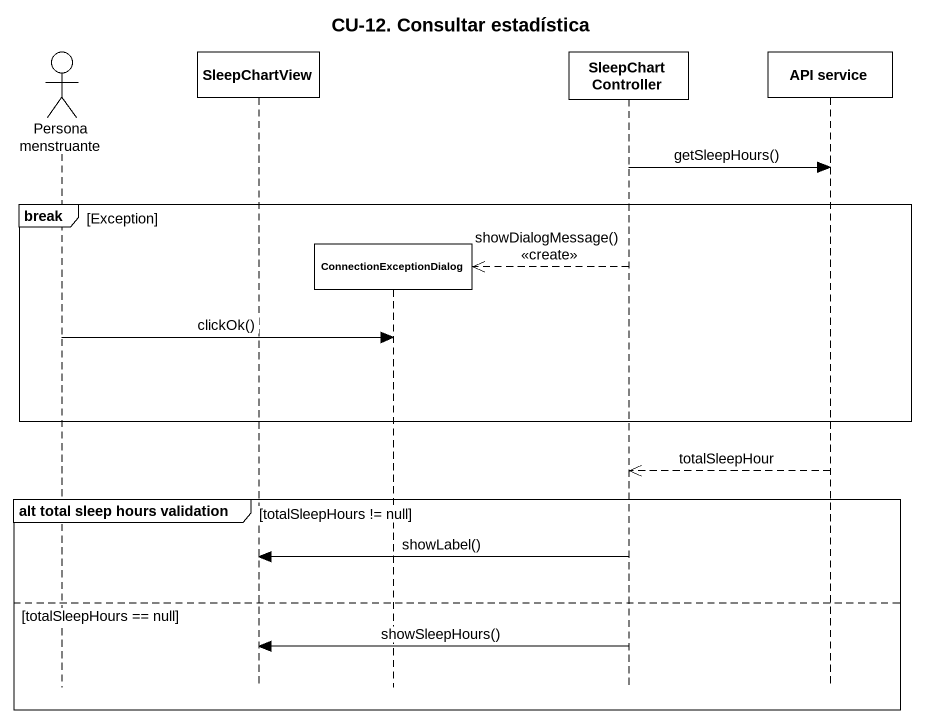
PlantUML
@startuml
title CU-12. Consultar estadística
hide footbox
actor "Persona menstruante" as Persona_menstruante
participant SleepChartView
participant ConnectionExceptionDialog
participant SleepChartController
participant "API service" as API_service

SleepChartController -> API_service : getSleepHours()
break Exception
  SleepChartController -->> ConnectionExceptionDialog ** : showDialogMessage() <<create>>
  Persona_menstruante -> ConnectionExceptionDialog : clickOk()
end
API_service -->> SleepChartController : totalSleepHour
group alt total sleep hours validation [totalSleepHours != null]
  SleepChartController -> SleepChartView : showLabel()
else totalSleepHours == null
  SleepChartController -> SleepChartView : showSleepHours()
end
@enduml
